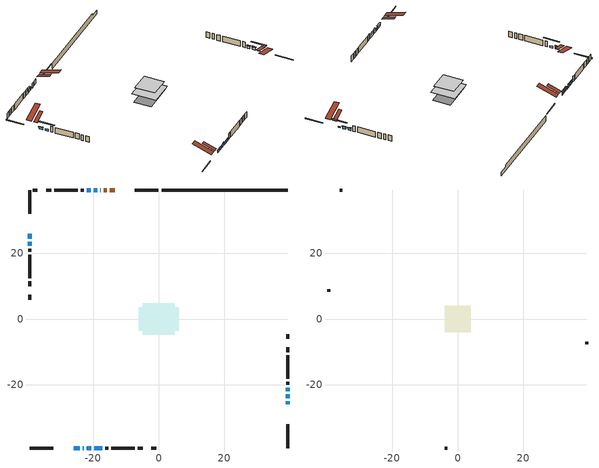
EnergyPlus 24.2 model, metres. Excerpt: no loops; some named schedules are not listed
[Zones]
conditioned space
 floor outside (Floor1 construction): -0.5,-0.5 -0.5,0.5 0.5,0.5 0.5,-0.5 z0.85
 floor outside (Floor2 construction): -0.7,-0.7 -0.7,0.7 0.7,0.7 0.7,-0.7 z0.85
 floor adiabatic (AdiabaticFloorConstruction): -4.83,-4.83 -4.83,4.83 4.83,4.83 4.83,-4.83 z0.85
 floor foundation (Slab1 construction): -6.1,-3.5 -6.1,3.5 6.1,3.5 6.1,-3.5 z-1.59
 wall outside (RimJoist1 construction): -0.08,39.25 -7.28,39.25 / -39.25,-39.25 -32.05,-39.25 / -39.25,39.25 -39.25,32.05 / 39.25,-39.25 39.25,-32.05 z0.85:1.15
 wall outside (AdiabaticWallConstruction 1): -13.45,39.25 -14.92,39.25 / -15.85,39.25 -16.74,39.25 z0.85:2.88
 wall outside (AdiabaticWallConstruction): -17.67,39.25 -17.76,39.25 / -23.18,-39.25 -22.76,-39.25 / -21.83,-39.25 -20.61,-39.25 z0.85:2.07; -39.25,25.88 -39.25,24.46 / 39.25,-24.14 39.25,-22.92 / 39.25,-21.99 39.25,-20.98 / -19.68,-39.25 -17.24,-39.25 z0.85:1.87; 39.25,-25.89 39.25,-25.07 z0.85:1.36; -25.88,-39.25 -24.1,-39.25 z0.85:1.66; -39.25,23.53 -39.25,22.31 z0.85:1.67; -18.69,39.25 -19.71,39.25 / -20.64,39.25 -21.91,39.25 z0.85:2.37
 wall outside (Wall1 construction): -22.84,39.25 -23.74,39.25 / -16.31,-39.25 -15.41,-39.25 / -39.25,21.38 -39.25,20.48 / 39.25,-20.05 39.25,-19.14 z0.85:3.29
 wall outside (Wall2 construction): -24.67,39.25 -31.8,39.25 / -14.48,-39.25 -7.35,-39.25 / -39.25,19.55 -39.25,12.42 / 39.25,-18.21 39.25,-11.08 z0.85:3.29
 wall outside (Wall3 construction): -32.73,39.25 -34.23,39.25 / -6.42,-39.25 -4.93,-39.25 / -39.25,11.49 -39.25,9.99 / 39.25,-10.15 39.25,-8.66 z0.85:3.29
 wall outside (Wall5 construction): -36.9,39.25 -38.32,39.25 / -2.25,-39.25 -0.83,-39.25 / -39.25,7.32 -39.25,5.9 / 39.25,-5.98 39.25,-4.57 z0.85:3.29
 wall foundation (FoundationWall1 construction): 0.84,39.25,-1.59 0.84,39.25,0.85 35.41,39.25,0.85 35.41,39.25,0.11 39.25,39.25,0.11 39.25,39.25,-1.59
 window (WindowConstruction 7): -17.67,39.25 -17.76,39.25 z0.85:2.07
 window (WindowConstruction 6): -39.25,25.88 -39.25,24.46 z0.85:1.86
 window (WindowConstruction 9): 39.25,-25.88 39.25,-25.07 z0.85:1.36
 window (WindowConstruction 10): -25.88,-39.25 -24.11,-39.25 z0.85:1.66
 window (WindowConstruction 11): -39.25,23.53 -39.25,22.31 z0.85:1.66
 window (WindowConstruction 8): -23.18,-39.25 -22.76,-39.25 z0.85:2.07
 window (WindowConstruction): 39.25,-24.14 39.25,-22.92 z0.85:1.86
 window (WindowConstruction 1): 39.25,-21.99 39.25,-20.98 z0.85:1.86
 window (WindowConstruction 2): -18.69,39.25 -19.71,39.25 z0.85:2.37
 window (WindowConstruction 3): -20.64,39.25 -21.91,39.25 z0.85:2.37
 window (WindowConstruction 4): -21.83,-39.25 -20.61,-39.25 z0.85:2.07
 window (WindowConstruction 5): -19.68,-39.25 -17.24,-39.25 z0.85:1.86
 door (Door): -13.45,39.25 -14.92,39.25 z0.85:2.88
 door (Door 1): -15.85,39.25 -16.74,39.25 z0.85:2.88
 ceiling adiabatic (AdiabaticFloorConstruction): 4.83,-4.83 4.83,4.83 -4.83,4.83 -4.83,-4.83 z0.85
 roof outside (Roof2 construction): -12.52,39.25,3.29 -12.52,34.18,4.98 -11.18,34.18,4.98 -11.18,39.25,3.29; -26.81,-39.25,3.29 -26.81,-34.18,4.98 -28.15,-34.18,4.98 -28.15,-39.25,3.29; -39.25,26.81,3.29 -34.18,26.81,4.98 -34.18,28.15,4.98 -39.25,28.15,3.29; 39.25,-26.81,3.29 34.18,-26.81,4.98 34.18,-28.15,4.98 39.25,-28.15,3.29
attic - vented
 floor to conditioned space (Floor3 construction Reversed): -3.98,-3.98 -3.98,3.98 3.98,3.98 3.98,-3.98 z3.29
 wall outside (Wall4 construction): -35.15,39.25 -35.97,39.25 / -4,-39.25 -3.18,-39.25 / -39.25,9.07 -39.25,8.25 / 39.25,-7.73 39.25,-6.91 z0.85:3.29
 roof outside (Roof1 construction): -10.26,39.25,3.29 -10.26,31.5,5.87 -8.21,31.5,5.87 -8.21,39.25,3.29; -29.08,-39.25,3.29 -29.08,-31.5,5.87 -31.12,-31.5,5.87 -31.12,-39.25,3.29; -39.25,29.08,3.29 -31.5,29.08,5.87 -31.5,31.12,5.87 -39.25,31.12,3.29; 39.25,-29.08,3.29 31.5,-29.08,5.87 31.5,-31.12,5.87 39.25,-31.12,3.29
shading: -39.25,24.26 -39.25,26.08 -39.66,26.08 -39.66,24.26 z2.07; 39.25,-22.43 39.25,-28.52 39.66,-28.52 39.66,-22.43 z4; -23.81,-39.25 -26.18,-39.25 -26.18,-39.86 -23.81,-39.86 z1.96; -39.25,19.67 -39.25,26.17 -39.66,26.17 -39.66,19.67 z4.3; 39.25,-22.72 39.25,-24.34 39.66,-24.34 39.66,-22.72 z2.07; 39.25,-20.78 39.25,-22.19 39.66,-22.19 39.66,-20.78 z2.07; -19.91,39.25 -18.49,39.25 -18.49,39.66 -19.91,39.66 z2.58; -22.11,39.25 -20.44,39.25 -20.44,39.66 -22.11,39.66 z2.58; -20.41,-39.25 -22.03,-39.25 -22.03,-39.66 -20.41,-39.66 z2.27; -17.04,-39.25 -19.88,-39.25 -19.88,-39.66 -17.04,-39.66 z2.07
[Building]
Building 1: Terrain=Suburbs
[Site:Location]
Edmonton Intl AP_AB: Latitude {deg}=53.31; Longitude {deg}=-113.58; Time Zone {hr}=-7; Elevation {m}=723; Keep Site Location Information=Yes
[Site:GroundTemperature:Shallow]
-1.56185, -3.61833, -3.78302, -2.80711, 1.11059, 5.01004, 8.39065, 10.5322, 10.7141, 8.97234, 5.67794, 1.89811
[Site:WaterMainsTemperature]
Calculation Method=Schedule; Temperature Schedule=mains temperature schedule
[Material] Roughness=Rough; Thermal Absorptance=0.9
Name | Thickness {m} | Conductivity {W/m-K} | Density {kg/m3} | Specific Heat {J/kg-K} | Solar Absorptance | Visible Absorptance
asphalt or fiberglass shingles | 0.00635 | 0.162714 | 1121.4 | 1465.45 | 0.4 | 0.4
ceiling loosefill ins | 0.169333 | 0.0480833 | 16.02 | 1046.75 | 0.7 | 0.7
ceiling stud and cavity | 0.1397 | 0.138701 | 65.682 | 1177.47 | 0.7 | 0.7
concrete 4.0 in. | 0.1016 | 1.803125 | 2242.8 | 837.4 | 0.7 | 0.7
concrete 8.0 in. | 0.2032 | 1.803125 | 2242.8 | 837.4 | 0.7 | 0.7
door material | 0.04445 | 0.053851 | 512.64 | 1214.23 | 0.7 | 0.7
exterior vertical ins | 0.00752619 | 0.029427 | 32.04 | 1214.23 | 0.7 | 0.7
floor covering | 0.0127 | 0.0433444 | 54.468 | 1339.84 | 0.6 | 0.6
floor rigid ins; rim joist rigid ins | 0.051816 | 0.029427 | 32.04 | 1214.23 | 0.7 | 0.7
floor rigid ins 1; wall rigid ins | 0.512978 | 0.029427 | 32.04 | 1214.23 | 0.7 | 0.7
floor stud and cavity | 0.1397 | 0.0922318 | 92.3553 | 1139.71 | 0.7 | 0.7
floor stud and cavity 1 | 0.1397 | 0.0945398 | 92.3553 | 1139.71 | 0.7 | 0.7
floor stud and cavity 2 | 0.1397 | 1.75129 | 37.0049 | 1207.88 | 0.7 | 0.7
furniture material conditioned space 1 | 0.1524 | 0.115458 | 640.8 | 1214.23 | 0.6 | 0.6
gypsum board | 0.0127 | 0.160291 | 801 | 837.4 | 0.6 | 0.6
gypsum board 1 | 0.0127 | 0.160291 | 801 | 837.4 | 0.7 | 0.7
osb sheathing 0.5 in. | 0.0127 | 0.115458 | 512.64 | 1214.23 | 0.7 | 0.7
osb sheathing 0.75 in. | 0.01905 | 0.115458 | 512.64 | 1214.23 | 0.7 | 0.7
osb sheathing 2.0 in. | 0.0508 | 0.115458 | 512.64 | 1214.23 | 0.7 | 0.7
rim joist stud and cavity | 0.0508 | 0.0413573 | 125.044 | 1163.47 | 0.6 | 0.6
roof rigid ins | 0.103632 | 0.029427 | 32.04 | 1214.23 | 0.7 | 0.7
roof stud and cavity | 0.2032 | 0.483283 | 78.34581 | 1123.46 | 0.7 | 0.7
wall stud and cavity | 0.1397 | 0.100302 | 139.0536 | 1170.24 | 0.7 | 0.7
wall stud and cavity 1 | 0.1397 | 0.0940029 | 139.0536 | 1170.24 | 0.7 | 0.7
wall stud and cavity 2 | 0.1397 | 0.112537 | 139.0536 | 1170.24 | 0.7 | 0.7
wall stud and cavity 3 | 0.0889 | 6.1454 | 50.32683 | 1063.81 | 0.6 | 0.6
wall stud and cavity 4 | 0.1397 | 0.130803 | 139.0536 | 1170.24 | 0.7 | 0.7
wall stud and cavity 5 | 0.0889 | 0.380278 | 52.3479 | 1209.89 | 0.7 | 0.7
wall stud and cavity 6 | 0.0889 | 0.391764 | 83.0341 | 1211.67 | 0.7 | 0.7
wood siding | 0.0254 | 0.102417 | 544.68 | 1172.36 | 0.4 | 0.4
wood siding 1 | 0.00254 | 0.102417 | 544.68 | 1172.36 | 0.4 | 0.4
wood siding 2; wood siding 3; wood siding 4 | 0.0254 | 0.102417 | 544.68 | 1172.36 | 0.7 | 0.7
[WindowMaterial:SimpleGlazingSystem]
Name | U-Factor {W/m2-K} | Solar Heat Gain Coefficient
WindowMaterial | 2.992306 | 0.55
WindowMaterial 1 | 3.01104 | 0.53
WindowMaterial 10 | 3.00196 | 0.53
WindowMaterial 2 | 2.98152 | 0.61
WindowMaterial 3 | 2.90827 | 0.68
WindowMaterial 4 | 2.98606 | 0.56
WindowMaterial 5 | 2.97868 | 0.57
WindowMaterial 6 | 3.276206 | 0.41
WindowMaterial 7 | 3.30687 | 0.6
WindowMaterial 8 | 3.25406 | 0.42
WindowMaterial 9 | 2.93155 | 0.66
[Construction]
AdiabaticFloorConstruction: floor stud and cavity 2, floor rigid ins 1, osb sheathing 0.75 in., floor covering
AdiabaticWallConstruction: wood siding 3, wall rigid ins, wall stud and cavity 5, gypsum board
AdiabaticWallConstruction 1: wood siding 4, wall rigid ins, wall stud and cavity 5, gypsum board
Door; Door 1: door material
Floor1 construction: floor stud and cavity, floor rigid ins, osb sheathing 0.75 in., floor covering
Floor2 construction: floor stud and cavity 1, floor rigid ins, osb sheathing 0.75 in., floor covering
Floor3 construction Reversed: gypsum board, ceiling stud and cavity, ceiling loosefill ins
FoundationWall1 construction: concrete 8.0 in., gypsum board 1
furniture construction conditioned space 1: furniture material conditioned space 1
PartitionWallConstruction: gypsum board, wall stud and cavity 6, gypsum board
RimJoist1 construction: wood siding 2, rim joist rigid ins, osb sheathing 2.0 in., rim joist stud and cavity
Roof1 construction: asphalt or fiberglass shingles
Roof2 construction: asphalt or fiberglass shingles, roof rigid ins, osb sheathing 0.75 in., roof stud and cavity, gypsum board
Slab1 construction: concrete 4.0 in.
Wall1 construction: wood siding, osb sheathing 0.5 in., wall stud and cavity, gypsum board
Wall2 construction: wood siding, osb sheathing 0.5 in., wall stud and cavity 1, gypsum board
Wall3 construction: wood siding, osb sheathing 0.5 in., wall stud and cavity 2, gypsum board
Wall4 construction: wood siding 1, wall stud and cavity 3
Wall5 construction: wood siding, osb sheathing 0.5 in., wall stud and cavity 4, gypsum board
WindowConstruction; WindowConstruction 5: WindowMaterial
WindowConstruction 1: WindowMaterial 1
WindowConstruction 10: WindowMaterial 9
WindowConstruction 11: WindowMaterial 10
WindowConstruction 2: WindowMaterial 2
WindowConstruction 3: WindowMaterial 3
WindowConstruction 4: WindowMaterial 4
WindowConstruction 6: WindowMaterial 5
WindowConstruction 7: WindowMaterial 6
WindowConstruction 8: WindowMaterial 7
WindowConstruction 9: WindowMaterial 8
[Zone] Multiplier=1; Part of Total Floor Area=Yes
Name | Volume {m3}
attic - vented | 26.537
conditioned space | 464.7
[Space]
Name | Zone | Volume {m3}
attic - vented 1 | attic - vented | 26.537
conditioned space 1 | conditioned space | 464.7
[ZoneInfiltration:EffectiveLeakageArea]
infil attic - vented 1: Zone or Space=attic - vented 1; Schedule=Always On Discrete; Effective Air Leakage Area {cm2}=2201.39; Stack Coefficient=0.000349172; Wind Coefficient=1.26252e-05
[ZoneMixing]
whole house fan mix: Zone or Space=attic - vented; Schedule=Always On Continuous; Design Flow Rate Calculation Method=Flow/Zone; Design Flow Rate {m3/s}=0; Source Zone or Space=conditioned space
[SurfaceProperty:ExposedFoundationPerimeter]
Slab1: Exposed Perimeter Calculation Method=TotalExposedPerimeter; Total Exposed Perimeter {m}=38.404
[InternalMass] Zone or ZoneList=conditioned space; Space or SpaceList=conditioned space 1
Name | Construction | Surface Area {m2}
furniture mass conditioned space 1 | furniture construction conditioned space 1 | 72.7321
partition wall mass | PartitionWallConstruction | 181.83
[Lights]
interior lighting: Zone or ZoneList or Space or SpaceList=conditioned space 1; Schedule=interior lighting schedule; Design Level Calculation Method=LightingLevel; Lighting Level {W}=343.2; Return Air Fraction=0; Fraction Radiant=0.6; Fraction Visible=0.2; Fraction Replaceable=1
[People]
occupants: Zone or ZoneList or Space or SpaceList=conditioned space 1; Number of People Schedule=occupants schedule; Number of People Calculation Method=People; Number of People=3; Fraction Radiant=0.314171; Sensible Heat Fraction=0.56303; Activity Level Schedule=occupants activity schedule; Carbon Dioxide Generation Rate {m3/s-W}=0; Enable ASHRAE 55 Comfort Warnings=No; Mean Radiant Temperature Calculation Type=EnclosureAveraged
[ElectricEquipment] Zone or ZoneList or Space or SpaceList=conditioned space 1; Design Level Calculation Method=EquipmentLevel
Name | Schedule | Design Level {W} | Fraction Latent | Fraction Radiant | Fraction Lost
clothes dryer | clothes dryer schedule | 140.772 | 0.015 | 0.081 | 0.85
clothes washer | clothes washer schedule | 32.1985 | 0.03 | 0.162 | 0.7
cooking range | cooking range schedule | 215.147 | 0.08 | 0.432 | 0.2
dishwasher | dishwasher schedule | 66.8632 | 0.3 | 0.18 | 0.4
fridge | fridge schedule | 72.9452 | 0 | 0.6 | 0
mech vent bath fan 0 | mech vent bath fan 0 schedule | 50.2 | 0 | 0 | 1
mech vent bath fan 1 | mech vent bath fan 1 schedule | 50.2 | 0 | 0 | 1
mech vent house fan | mech vent house fan schedule | 0 | 0 | 0 | 1
mech vent house fan cfis | mech vent house fan cfis schedule | 0 | 0 | 0 | 0
mech vent range fan 0 | mech vent range fan 0 schedule | 57 | 0 | 0 | 1
misc plug loads | misc plug loads schedule | 494.7 | 0.045 | 0.513 | 0.1
whole house fan | Always On Discrete | 0 | 0 | 0 | 1
[OtherEquipment] Zone or ZoneList or Space or SpaceList=conditioned space 1; Design Level Calculation Method=EquipmentLevel
Name | Fuel Type | Schedule | Design Level {W} | Fraction Latent | Fraction Radiant | Fraction Lost
clothes dryer 1 | Electricity | clothes dryer schedule | 0 | 0.015 | 0.081 | 0.85
cooking range 1 | Electricity | cooking range schedule | 0 | 0.08 | 0.432 | 0.2
general water use latent | None | general water use schedule | 62.594 | 1 | 0 | 0
general water use sensible | None | general water use schedule | -61.6891 | 0 | 0.6 | 0
mech vent house fan latent load | None | Always On Discrete | 0 | 1 | 0 | 0
mech vent house fan sensible load | None | Always On Discrete | 0 | 0 | 0 | 0
water heater energy adjustment1 | NaturalGas | Always On Discrete | 0.01 | 0 | 0 | 1
[ZoneInfiltration:DesignFlowRate] Zone or ZoneList or Space or SpaceList=conditioned space 1; Schedule=Always On Discrete; Design Flow Rate Calculation Method=Flow/Zone; Design Flow Rate {m3/s}=0
infil flow; natural vent flow; whole house fan flow
[Foundation:Kiva]
Foundation Kiva 1: Initial Indoor Air Temperature {C}=18; Wall Height Above Grade {m}=0.849996; Wall Depth Below Slab {m}=0.2032; Custom Block Material Name 1=exterior vertical ins; Custom Block Depth 1 {m}=2.43998; Custom Block X Position 1 {m}=0.2159; Custom Block Z Position 1 {m}=0
[Foundation:Kiva:Settings]
Soil Conductivity {W/m-K}=0.849921; Soil Density {kg/m3}=1842.3; Soil Specific Heat {J/kg-K}=418.7; Ground Solar Absorptivity=0.9; Ground Thermal Absorptivity=0.9; Ground Surface Roughness {m}=0.03; Far-Field Width {m}=40; Deep-Ground Boundary Condition=ZeroFlux; Deep-Ground Depth {m}=40; Minimum Cell Dimension {m}=0.2; Maximum Cell Growth Coefficient=3; Simulation Timestep=Timestep
[Exterior:Lights]
exterior lighting: Schedule=exterior lighting schedule; Design Level {W}=75.6
[Schedule:Constant]
Name | Hourly Value
Always On Continuous; mech vent house fan schedule; mech vent house fan cfis schedule; Always On Discrete | 1
occupants activity schedule | 117.228
fridge schedule | 0
[Schedule:Week:Daily]
interior lighting schedule Week Rule - Jan1-Jan27: interior lighting schedule day, interior lighting schedule day, interior lighting schedule day, interior lighting schedule day, interior lighting schedule day, interior lighting schedule day, interior lighting schedule day, interior lighting schedule default day, interior lighting schedule default day, interior lighting schedule default day, interior lighting schedule default day, interior lighting schedule default day
interior lighting schedule Week Rule - Jan28-Feb3: interior lighting schedule day, interior lighting schedule day, interior lighting schedule day, interior lighting schedule day, interior lighting schedule day 1, interior lighting schedule day 1, interior lighting schedule day 1, interior lighting schedule default day, interior lighting schedule default day, interior lighting schedule default day, interior lighting schedule default day, interior lighting schedule default day
interior lighting schedule Week Rule - Feb4-Feb24: interior lighting schedule day 1, interior lighting schedule day 1, interior lighting schedule day 1, interior lighting schedule day 1, interior lighting schedule day 1, interior lighting schedule day 1, interior lighting schedule day 1, interior lighting schedule default day, interior lighting schedule default day, interior lighting schedule default day, interior lighting schedule default day, interior lighting schedule default day
interior lighting schedule Week Rule - Feb25-Mar3: interior lighting schedule day 1, interior lighting schedule day 1, interior lighting schedule day 1, interior lighting schedule day 1, interior lighting schedule day 2, interior lighting schedule day 2, interior lighting schedule day 2, interior lighting schedule default day, interior lighting schedule default day, interior lighting schedule default day, interior lighting schedule default day, interior lighting schedule default day
interior lighting schedule Week Rule - Mar4-Mar31: interior lighting schedule day 2, interior lighting schedule day 2, interior lighting schedule day 2, interior lighting schedule day 2, interior lighting schedule day 2, interior lighting schedule day 2, interior lighting schedule day 2, interior lighting schedule default day, interior lighting schedule default day, interior lighting schedule default day, interior lighting schedule default day, interior lighting schedule default day
interior lighting schedule Week Rule - Apr1-Apr28: interior lighting schedule day 3, interior lighting schedule day 3, interior lighting schedule day 3, interior lighting schedule day 3, interior lighting schedule day 3, interior lighting schedule day 3, interior lighting schedule day 3, interior lighting schedule default day, interior lighting schedule default day, interior lighting schedule default day, interior lighting schedule default day, interior lighting schedule default day
interior lighting schedule Week Rule - Apr29-May5: interior lighting schedule day 3, interior lighting schedule day 3, interior lighting schedule day 4, interior lighting schedule day 4, interior lighting schedule day 4, interior lighting schedule day 4, interior lighting schedule day 4, interior lighting schedule default day, interior lighting schedule default day, interior lighting schedule default day, interior lighting schedule default day, interior lighting schedule default day
interior lighting schedule Week Rule - May6-May26: interior lighting schedule day 4, interior lighting schedule day 4, interior lighting schedule day 4, interior lighting schedule day 4, interior lighting schedule day 4, interior lighting schedule day 4, interior lighting schedule day 4, interior lighting schedule default day, interior lighting schedule default day, interior lighting schedule default day, interior lighting schedule default day, interior lighting schedule default day
interior lighting schedule Week Rule - May27-Jun2: interior lighting schedule day 4, interior lighting schedule day 4, interior lighting schedule day 4, interior lighting schedule day 4, interior lighting schedule day 4, interior lighting schedule day 5, interior lighting schedule day 5, interior lighting schedule default day, interior lighting schedule default day, interior lighting schedule default day, interior lighting schedule default day, interior lighting schedule default day
interior lighting schedule Week Rule - Jun3-Jun30: interior lighting schedule day 5, interior lighting schedule day 5, interior lighting schedule day 5, interior lighting schedule day 5, interior lighting schedule day 5, interior lighting schedule day 5, interior lighting schedule day 5, interior lighting schedule default day, interior lighting schedule default day, interior lighting schedule default day, interior lighting schedule default day, interior lighting schedule default day
interior lighting schedule Week Rule - Jul1-Jul28: interior lighting schedule day 6, interior lighting schedule day 6, interior lighting schedule day 6, interior lighting schedule day 6, interior lighting schedule day 6, interior lighting schedule day 6, interior lighting schedule day 6, interior lighting schedule default day, interior lighting schedule default day, interior lighting schedule default day, interior lighting schedule default day, interior lighting schedule default day
interior lighting schedule Week Rule - Jul29-Aug4: interior lighting schedule day 6, interior lighting schedule day 6, interior lighting schedule day 6, interior lighting schedule day 7, interior lighting schedule day 7, interior lighting schedule day 7, interior lighting schedule day 7, interior lighting schedule default day, interior lighting schedule default day, interior lighting schedule default day, interior lighting schedule default day, interior lighting schedule default day
interior lighting schedule Week Rule - Aug5-Aug25: interior lighting schedule day 7, interior lighting schedule day 7, interior lighting schedule day 7, interior lighting schedule day 7, interior lighting schedule day 7, interior lighting schedule day 7, interior lighting schedule day 7, interior lighting schedule default day, interior lighting schedule default day, interior lighting schedule default day, interior lighting schedule default day, interior lighting schedule default day
interior lighting schedule Week Rule - Aug26-Sep1: interior lighting schedule day 7, interior lighting schedule day 7, interior lighting schedule day 7, interior lighting schedule day 7, interior lighting schedule day 7, interior lighting schedule day 7, interior lighting schedule day 8, interior lighting schedule default day, interior lighting schedule default day, interior lighting schedule default day, interior lighting schedule default day, interior lighting schedule default day
interior lighting schedule Week Rule - Sep2-Sep29: interior lighting schedule day 8, interior lighting schedule day 8, interior lighting schedule day 8, interior lighting schedule day 8, interior lighting schedule day 8, interior lighting schedule day 8, interior lighting schedule day 8, interior lighting schedule default day, interior lighting schedule default day, interior lighting schedule default day, interior lighting schedule default day, interior lighting schedule default day
interior lighting schedule Week Rule - Sep30-Oct6: interior lighting schedule day 8, interior lighting schedule day 9, interior lighting schedule day 9, interior lighting schedule day 9, interior lighting schedule day 9, interior lighting schedule day 9, interior lighting schedule day 9, interior lighting schedule default day, interior lighting schedule default day, interior lighting schedule default day, interior lighting schedule default day, interior lighting schedule default day
interior lighting schedule Week Rule - Oct7-Oct27: interior lighting schedule day 9, interior lighting schedule day 9, interior lighting schedule day 9, interior lighting schedule day 9, interior lighting schedule day 9, interior lighting schedule day 9, interior lighting schedule day 9, interior lighting schedule default day, interior lighting schedule default day, interior lighting schedule default day, interior lighting schedule default day, interior lighting schedule default day
interior lighting schedule Week Rule - Oct28-Nov3: interior lighting schedule day 9, interior lighting schedule day 9, interior lighting schedule day 9, interior lighting schedule day 9, interior lighting schedule day 10, interior lighting schedule day 10, interior lighting schedule day 10, interior lighting schedule default day, interior lighting schedule default day, interior lighting schedule default day, interior lighting schedule default day, interior lighting schedule default day
interior lighting schedule Week Rule - Nov4-Nov24: interior lighting schedule day 10, interior lighting schedule day 10, interior lighting schedule day 10, interior lighting schedule day 10, interior lighting schedule day 10, interior lighting schedule day 10, interior lighting schedule day 10, interior lighting schedule default day, interior lighting schedule default day, interior lighting schedule default day, interior lighting schedule default day, interior lighting schedule default day
interior lighting schedule Week Rule - Nov25-Dec1: interior lighting schedule day 10, interior lighting schedule day 10, interior lighting schedule day 10, interior lighting schedule day 10, interior lighting schedule day 10, interior lighting schedule day 10, interior lighting schedule day 11, interior lighting schedule default day, interior lighting schedule default day, interior lighting schedule default day, interior lighting schedule default day, interior lighting schedule default day
interior lighting schedule Week Rule - Dec2-Dec31: interior lighting schedule day 11, interior lighting schedule day 11, interior lighting schedule day 11, interior lighting schedule day 11, interior lighting schedule day 11, interior lighting schedule day 11, interior lighting schedule day 11, interior lighting schedule default day, interior lighting schedule default day, interior lighting schedule default day, interior lighting schedule default day, interior lighting schedule default day
occupants schedule Week Rule - Jan1-Dec31: occupants schedule day, occupants schedule day, occupants schedule day, occupants schedule day, occupants schedule day, occupants schedule day, occupants schedule day, occupants schedule default day, occupants schedule default day, occupants schedule default day, occupants schedule default day, occupants schedule default day
clothes dryer schedule Week Rule - Jan1-Dec31: clothes dryer schedule day, clothes dryer schedule day, clothes dryer schedule day, clothes dryer schedule day, clothes dryer schedule day, clothes dryer schedule day, clothes dryer schedule day, clothes dryer schedule default day, clothes dryer schedule default day, clothes dryer schedule default day, clothes dryer schedule default day, clothes dryer schedule default day
clothes washer schedule Week Rule - Jan1-Dec31: clothes washer schedule day, clothes washer schedule day, clothes washer schedule day, clothes washer schedule day, clothes washer schedule day, clothes washer schedule day, clothes washer schedule day, clothes washer schedule default day, clothes washer schedule default day, clothes washer schedule default day, clothes washer schedule default day, clothes washer schedule default day
cooking range schedule Week Rule - Jan1-Dec31: cooking range schedule day, cooking range schedule day, cooking range schedule day, cooking range schedule day, cooking range schedule day, cooking range schedule day, cooking range schedule day, cooking range schedule default day, cooking range schedule default day, cooking range schedule default day, cooking range schedule default day, cooking range schedule default day
dishwasher schedule Week Rule - Jan1-Dec31: dishwasher schedule day, dishwasher schedule day, dishwasher schedule day, dishwasher schedule day, dishwasher schedule day, dishwasher schedule day, dishwasher schedule day, dishwasher schedule default day, dishwasher schedule default day, dishwasher schedule default day, dishwasher schedule default day, dishwasher schedule default day
mech vent bath fan 0 schedule Week Rule - Jan1-Dec31: mech vent bath fan 0 schedule day, mech vent bath fan 0 schedule day, mech vent bath fan 0 schedule day, mech vent bath fan 0 schedule day, mech vent bath fan 0 schedule day, mech vent bath fan 0 schedule day, mech vent bath fan 0 schedule day, mech vent bath fan 0 schedule default day, mech vent bath fan 0 schedule default day, mech vent bath fan 0 schedule default day, mech vent bath fan 0 schedule default day, mech vent bath fan 0 schedule default day
mech vent bath fan 1 schedule Week Rule - Jan1-Dec31: mech vent bath fan 1 schedule day, mech vent bath fan 1 schedule day, mech vent bath fan 1 schedule day, mech vent bath fan 1 schedule day, mech vent bath fan 1 schedule day, mech vent bath fan 1 schedule day, mech vent bath fan 1 schedule day, mech vent bath fan 1 schedule default day, mech vent bath fan 1 schedule default day, mech vent bath fan 1 schedule default day, mech vent bath fan 1 schedule default day, mech vent bath fan 1 schedule default day
mech vent range fan 0 schedule Week Rule - Jan1-Dec31: mech vent range fan 0 schedule day, mech vent range fan 0 schedule day, mech vent range fan 0 schedule day, mech vent range fan 0 schedule day, mech vent range fan 0 schedule day, mech vent range fan 0 schedule day, mech vent range fan 0 schedule day, mech vent range fan 0 schedule default day, mech vent range fan 0 schedule default day, mech vent range fan 0 schedule default day, mech vent range fan 0 schedule default day, mech vent range fan 0 schedule default day
misc plug loads schedule Week Rule - Jan1-Dec31: misc plug loads schedule day, misc plug loads schedule day, misc plug loads schedule day, misc plug loads schedule day, misc plug loads schedule day, misc plug loads schedule day, misc plug loads schedule day, misc plug loads schedule default day, misc plug loads schedule default day, misc plug loads schedule default day, misc plug loads schedule default day, misc plug loads schedule default day
general water use schedule Week Rule - Jan1-Dec31: general water use schedule day, general water use schedule day, general water use schedule day, general water use schedule day, general water use schedule day, general water use schedule day, general water use schedule day, general water use schedule default day, general water use schedule default day, general water use schedule default day, general water use schedule default day, general water use schedule default day
exterior lighting schedule Week Rule - Jan1-Jan27: exterior lighting schedule day, exterior lighting schedule day, exterior lighting schedule day, exterior lighting schedule day, exterior lighting schedule day, exterior lighting schedule day, exterior lighting schedule day, exterior lighting schedule default day, exterior lighting schedule default day, exterior lighting schedule default day, exterior lighting schedule default day, exterior lighting schedule default day
exterior lighting schedule Week Rule - Jan28-Feb3: exterior lighting schedule day, exterior lighting schedule day, exterior lighting schedule day, exterior lighting schedule day, exterior lighting schedule day 1, exterior lighting schedule day 1, exterior lighting schedule day 1, exterior lighting schedule default day, exterior lighting schedule default day, exterior lighting schedule default day, exterior lighting schedule default day, exterior lighting schedule default day
exterior lighting schedule Week Rule - Feb4-Feb24: exterior lighting schedule day 1, exterior lighting schedule day 1, exterior lighting schedule day 1, exterior lighting schedule day 1, exterior lighting schedule day 1, exterior lighting schedule day 1, exterior lighting schedule day 1, exterior lighting schedule default day, exterior lighting schedule default day, exterior lighting schedule default day, exterior lighting schedule default day, exterior lighting schedule default day
exterior lighting schedule Week Rule - Feb25-Mar3: exterior lighting schedule day 1, exterior lighting schedule day 1, exterior lighting schedule day 1, exterior lighting schedule day 1, exterior lighting schedule day 2, exterior lighting schedule day 2, exterior lighting schedule day 2, exterior lighting schedule default day, exterior lighting schedule default day, exterior lighting schedule default day, exterior lighting schedule default day, exterior lighting schedule default day
exterior lighting schedule Week Rule - Mar4-Mar31: exterior lighting schedule day 2, exterior lighting schedule day 2, exterior lighting schedule day 2, exterior lighting schedule day 2, exterior lighting schedule day 2, exterior lighting schedule day 2, exterior lighting schedule day 2, exterior lighting schedule default day, exterior lighting schedule default day, exterior lighting schedule default day, exterior lighting schedule default day, exterior lighting schedule default day
exterior lighting schedule Week Rule - Apr1-Apr28: exterior lighting schedule day 3, exterior lighting schedule day 3, exterior lighting schedule day 3, exterior lighting schedule day 3, exterior lighting schedule day 3, exterior lighting schedule day 3, exterior lighting schedule day 3, exterior lighting schedule default day, exterior lighting schedule default day, exterior lighting schedule default day, exterior lighting schedule default day, exterior lighting schedule default day
exterior lighting schedule Week Rule - Apr29-May5: exterior lighting schedule day 3, exterior lighting schedule day 3, exterior lighting schedule day 4, exterior lighting schedule day 4, exterior lighting schedule day 4, exterior lighting schedule day 4, exterior lighting schedule day 4, exterior lighting schedule default day, exterior lighting schedule default day, exterior lighting schedule default day, exterior lighting schedule default day, exterior lighting schedule default day
exterior lighting schedule Week Rule - May6-May26: exterior lighting schedule day 4, exterior lighting schedule day 4, exterior lighting schedule day 4, exterior lighting schedule day 4, exterior lighting schedule day 4, exterior lighting schedule day 4, exterior lighting schedule day 4, exterior lighting schedule default day, exterior lighting schedule default day, exterior lighting schedule default day, exterior lighting schedule default day, exterior lighting schedule default day
exterior lighting schedule Week Rule - May27-Jun2: exterior lighting schedule day 4, exterior lighting schedule day 4, exterior lighting schedule day 4, exterior lighting schedule day 4, exterior lighting schedule day 4, exterior lighting schedule day 5, exterior lighting schedule day 5, exterior lighting schedule default day, exterior lighting schedule default day, exterior lighting schedule default day, exterior lighting schedule default day, exterior lighting schedule default day
exterior lighting schedule Week Rule - Jun3-Jun30: exterior lighting schedule day 5, exterior lighting schedule day 5, exterior lighting schedule day 5, exterior lighting schedule day 5, exterior lighting schedule day 5, exterior lighting schedule day 5, exterior lighting schedule day 5, exterior lighting schedule default day, exterior lighting schedule default day, exterior lighting schedule default day, exterior lighting schedule default day, exterior lighting schedule default day
exterior lighting schedule Week Rule - Jul1-Jul28: exterior lighting schedule day 6, exterior lighting schedule day 6, exterior lighting schedule day 6, exterior lighting schedule day 6, exterior lighting schedule day 6, exterior lighting schedule day 6, exterior lighting schedule day 6, exterior lighting schedule default day, exterior lighting schedule default day, exterior lighting schedule default day, exterior lighting schedule default day, exterior lighting schedule default day
[Schedule:Year]
interior lighting schedule: interior lighting schedule Week Rule - Jan1-Jan27, 1, 1, 1, 27, interior lighting schedule Week Rule - Jan28-Feb3, 1, 28, 2, 3, interior lighting schedule Week Rule - Feb4-Feb24, 2, 4, 2, 24, interior lighting schedule Week Rule - Feb25-Mar3, 2, 25, 3, 3, interior lighting schedule Week Rule - Mar4-Mar31, 3, 4, 3, 31, interior lighting schedule Week Rule - Apr1-Apr28, 4, 1, 4, 28, interior lighting schedule Week Rule - Apr29-May5, 4, 29, 5, 5, interior lighting schedule Week Rule - May6-May26, 5, 6, 5, 26, interior lighting schedule Week Rule - May27-Jun2, 5, 27, 6, 2, interior lighting schedule Week Rule - Jun3-Jun30, 6, 3, 6, 30, interior lighting schedule Week Rule - Jul1-Jul28, 7, 1, 7, 28, interior lighting schedule Week Rule - Jul29-Aug4, 7, 29, 8, 4, interior lighting schedule Week Rule - Aug5-Aug25, 8, 5, 8, 25, interior lighting schedule Week Rule - Aug26-Sep1, 8, 26, 9, 1, interior lighting schedule Week Rule - Sep2-Sep29, 9, 2, 9, 29, interior lighting schedule Week Rule - Sep30-Oct6, 9, 30, 10, 6, interior lighting schedule Week Rule - Oct7-Oct27, 10, 7, 10, 27, interior lighting schedule Week Rule - Oct28-Nov3, 10, 28, 11, 3, interior lighting schedule Week Rule - Nov4-Nov24, 11, 4, 11, 24, interior lighting schedule Week Rule - Nov25-Dec1, 11, 25, 12, 1, interior lighting schedule Week Rule - Dec2-Dec31, 12, 2, 12, 31
occupants schedule: occupants schedule Week Rule - Jan1-Dec31, 1, 1, 12, 31
clothes dryer schedule: clothes dryer schedule Week Rule - Jan1-Dec31, 1, 1, 12, 31
clothes washer schedule: clothes washer schedule Week Rule - Jan1-Dec31, 1, 1, 12, 31
cooking range schedule: cooking range schedule Week Rule - Jan1-Dec31, 1, 1, 12, 31
dishwasher schedule: dishwasher schedule Week Rule - Jan1-Dec31, 1, 1, 12, 31
mech vent bath fan 0 schedule: mech vent bath fan 0 schedule Week Rule - Jan1-Dec31, 1, 1, 12, 31
mech vent bath fan 1 schedule: mech vent bath fan 1 schedule Week Rule - Jan1-Dec31, 1, 1, 12, 31
mech vent range fan 0 schedule: mech vent range fan 0 schedule Week Rule - Jan1-Dec31, 1, 1, 12, 31
misc plug loads schedule: misc plug loads schedule Week Rule - Jan1-Dec31, 1, 1, 12, 31
general water use schedule: general water use schedule Week Rule - Jan1-Dec31, 1, 1, 12, 31
exterior lighting schedule: exterior lighting schedule Week Rule - Jan1-Jan27, 1, 1, 1, 27, exterior lighting schedule Week Rule - Jan28-Feb3, 1, 28, 2, 3, exterior lighting schedule Week Rule - Feb4-Feb24, 2, 4, 2, 24, exterior lighting schedule Week Rule - Feb25-Mar3, 2, 25, 3, 3, exterior lighting schedule Week Rule - Mar4-Mar31, 3, 4, 3, 31, exterior lighting schedule Week Rule - Apr1-Apr28, 4, 1, 4, 28, exterior lighting schedule Week Rule - Apr29-May5, 4, 29, 5, 5, exterior lighting schedule Week Rule - May6-May26, 5, 6, 5, 26, exterior lighting schedule Week Rule - May27-Jun2, 5, 27, 6, 2, exterior lighting schedule Week Rule - Jun3-Jun30, 6, 3, 6, 30, exterior lighting schedule Week Rule - Jul1-Jul28, 7, 1, 7, 28, exterior lighting schedule Week Rule - Jul29-Aug4, 7, 29, 8, 4, exterior lighting schedule Week Rule - Aug5-Aug25, 8, 5, 8, 25, exterior lighting schedule Week Rule - Aug26-Sep1, 8, 26, 9, 1, exterior lighting schedule Week Rule - Sep2-Sep29, 9, 2, 9, 29, exterior lighting schedule Week Rule - Sep30-Oct6, 9, 30, 10, 6, exterior lighting schedule Week Rule - Oct7-Oct27, 10, 7, 10, 27, exterior lighting schedule Week Rule - Oct28-Nov3, 10, 28, 11, 3, exterior lighting schedule Week Rule - Nov4-Nov24, 11, 4, 11, 24, exterior lighting schedule Week Rule - Nov25-Dec1, 11, 25, 12, 1, exterior lighting schedule Week Rule - Dec2-Dec31, 12, 2, 12, 31
[Schedule:Compact]
mains temperature schedule: Through: 01/01, For: AllDays, Until: 24:00, 3.97167, Through: 01/02, For: AllDays, Until: 24:00, 3.90778, Through: 01/03, For: AllDays, Until: 24:00, 3.84556, Through: 01/04, For: AllDays, Until: 24:00, 3.78389, Through: 01/05, For: AllDays, Until: 24:00, 3.72278, Through: 01/06, For: AllDays, Until: 24:00, 3.66278, Through: 01/07, For: AllDays, Until: 24:00, 3.60389, Through: 01/08, For: AllDays, Until: 24:00, 3.54556, Through: 01/09, For: AllDays, Until: 24:00, 3.48833, Through: 01/10, For: AllDays, Until: 24:00, 3.43167, Through: 01/11, For: AllDays, Until: 24:00, 3.37611, Through: 01/12, For: AllDays, Until: 24:00, 3.32167, Through: 01/13, For: AllDays, Until: 24:00, 3.26833, Through: 01/14, For: AllDays, Until: 24:00, 3.21556, Through: 01/15, For: AllDays, Until: 24:00, 3.16444, Through: 01/16, For: AllDays, Until: 24:00, 3.11389, Through: 01/17, For: AllDays, Until: 24:00, 3.06444, Through: 01/18, For: AllDays, Until: 24:00, 3.01611, Through: 01/19, For: AllDays, Until: 24:00, 2.96889, Through: 01/20, For: AllDays, Until: 24:00, 2.92278, Through: 01/21, For: AllDays, Until: 24:00, 2.87722, Through: 01/22, For: AllDays, Until: 24:00, 2.83333, Through: 01/23, For: AllDays, Until: 24:00, 2.79056, Through: 01/24, For: AllDays, Until: 24:00, 2.74889, Through: 01/25, For: AllDays, Until: 24:00, 2.70833, Through: 01/26, For: AllDays, Until: 24:00, 2.66889, Through: 01/27, For: AllDays, Until: 24:00, 2.63056, Through: 01/28, For: AllDays, Until: 24:00, 2.59333, Through: 01/29, For: AllDays, Until: 24:00, 2.55778, Through: 01/30, For: AllDays, Until: 24:00, 2.52278, Through: 01/31, For: AllDays, Until: 24:00, 2.48944, Through: 02/01, For: AllDays, Until: 24:00, 2.45722, Through: 02/02, For: AllDays, Until: 24:00, 2.42611, Through: 02/03, For: AllDays, Until: 24:00, 2.39667, Through: 02/04, For: AllDays, Until: 24:00, 2.36833, Through: 02/05, For: AllDays, Until: 24:00, 2.34111, Through: 02/06, For: AllDays, Until: 24:00, 2.315, Through: 02/07, For: AllDays, Until: 24:00, 2.29056, Through: 02/08, For: AllDays, Until: 24:00, 2.26722, Through: 02/09, For: AllDays, Until: 24:00, 2.245, Through: 02/10, For: AllDays, Until: 24:00, 2.22444, Through: 02/11, For: AllDays, Until: 24:00, 2.20444, Through: 02/12, For: AllDays, Until: 24:00, 2.18667, Through: 02/13, For: AllDays, Until: 24:00, 2.17, Through: 02/14, For: AllDays, Until: 24:00, 2.15444, Through: 02/15, For: AllDays, Until: 24:00, 2.14, Through: 02/16, For: AllDays, Until: 24:00, 2.12722, Through: 02/17, For: AllDays, Until: 24:00, 2.11556, Through: 02/18, For: AllDays, Until: 24:00, 2.10556, Through: 02/19, For: AllDays, Until: 24:00, 2.09667, Through: 02/20, For: AllDays, Until: 24:00, 2.08889, Through: 02/21, For: AllDays, Until: 24:00, 2.08278, Through: 02/22, For: AllDays, Until: 24:00, 2.07833, Through: 02/23, For: AllDays, Until: 24:00, 2.07444, Through: 02/24, For: AllDays, Until: 24:00, 2.07278, Through: 02/25, For: AllDays, Until: 24:00, 2.07167, Through: 02/26, For: AllDays, Until: 24:00, 2.07222, Through: 02/27, For: AllDays, Until: 24:00, 2.07444, Through: 02/28, For: AllDays, Until: 24:00, 2.07778, Through: 03/01, For: AllDays, Until: 24:00, 2.08222, Through: 03/02, For: AllDays, Until: 24:00, 2.08833, Through: 03/03, For: AllDays, Until: 24:00, 2.09556, Through: 03/04, For: AllDays, Until: 24:00, 2.10444, Through: 03/05, For: AllDays, Until: 24:00, 2.11444, Through: 03/06, For: AllDays, Until: 24:00, 2.12556, Through: 03/07, For: AllDays, Until: 24:00, 2.13833, Through: 03/08, For: AllDays, Until: 24:00, 2.15278, Through: 03/09, For: AllDays, Until: 24:00, 2.16778, Through: 03/10, For: AllDays, Until: 24:00, 2.18444, Through: 03/11, For: AllDays, Until: 24:00, 2.20278, Through: 03/12, For: AllDays, Until: 24:00, 2.22167, Through: 03/13, For: AllDays, Until: 24:00, 2.24278, Through: 03/14, For: AllDays, Until: 24:00, 2.26444, Through: 03/15, For: AllDays, Until: 24:00, 2.28778, Through: 03/16, For: AllDays, Until: 24:00, 2.31222, Through: 03/17, For: AllDays, Until: 24:00, 2.33778, Through: 03/18, For: AllDays, Until: 24:00, 2.365, Through: 03/19, For: AllDays, Until: 24:00, 2.39333, Through: 03/20, For: AllDays, Until: 24:00, 2.42278, Through: 03/21, For: AllDays, Until: 24:00, 2.45389, Through: 03/22, For: AllDays, Until: 24:00, 2.48611, Through: 03/23, For: AllDays, Until: 24:00, 2.51889, Through: 03/24, For: AllDays, Until: 24:00, 2.55389, Through: 03/25, For: AllDays, Until: 24:00, 2.58944, Through: 03/26, For: AllDays, Until: 24:00, 2.62611, Through: 03/27, For: AllDays, Until: 24:00, 2.66444, Through: 03/28, For: AllDays, Until: 24:00, 2.70389, Through: 03/29, For: AllDays, Until: 24:00, 2.74389, Through: 03/30, For: AllDays, Until: 24:00, 2.78556, Through: 03/31, For: AllDays, Until: 24:00, 2.82833, Through: 04/01, For: AllDays, Until: 24:00, 2.87222, Through: 04/02, For: AllDays, Until: 24:00, 2.91722, Through: 04/03, For: AllDays, Until: 24:00, 2.96333, Through: 04/04, For: AllDays, Until: 24:00, 3.01056, Through: 04/05, For: AllDays, Until: 24:00, 3.05889, Through: 04/06, For: AllDays, Until: 24:00, 3.10833, Through: 04/07, For: AllDays, Until: 24:00, 3.15833, Through: 04/08, For: AllDays, Until: 24:00, 3.21, Through: 04/09, For: AllDays, Until: 24:00, 3.26222, Through: 04/10, For: AllDays, Until: 24:00, 3.31556, Through: 04/11, For: AllDays, Until: 24:00, 3.37, Through: 04/12, For: AllDays, Until: 24:00, 3.42556, Through: 04/13, For: AllDays, Until: 24:00, 3.48167, Through: 04/14, For: AllDays, Until: 24:00, 3.53889, Through: 04/15, For: AllDays, Until: 24:00, 3.59722, Through: 04/16, For: AllDays, Until: 24:00, 3.65611, Through: 04/17, For: AllDays, Until: 24:00, 3.71611, Through: 04/18, For: AllDays, Until: 24:00, 3.77667, Through: 04/19, For: AllDays, Until: 24:00, 3.83833, Through: 04/20, For: AllDays, Until: 24:00, 3.90111, Through: 04/21, For: AllDays, Until: 24:00, 3.96444, Through: 04/22, For: AllDays, Until: 24:00, 4.02833, Through: 04/23, For: AllDays, Until: 24:00, 4.09333, Through: 04/24, For: AllDays, Until: 24:00, 4.15889, Through: 04/25, For: AllDays, Until: 24:00, 4.225, Through: 04/26, For: AllDays, Until: 24:00, 4.29222, Through: 04/27, For: AllDays, Until: 24:00, 4.36, Through: 04/28, For: AllDays, Until: 24:00, 4.42833, Through: 04/29, For: AllDays, Until: 24:00, 4.49722, Through: 04/30, For: AllDays, Until: 24:00, 4.56667, Through: 05/01, For: AllDays, Until: 24:00, 4.63722, Through: 05/02, For: AllDays, Until: 24:00, 4.70833, Through: 05/03, For: AllDays, Until: 24:00, 4.77944, Through: 05/04, For: AllDays, Until: 24:00, 4.85167, Through: 05/05, For: AllDays, Until: 24:00, 4.92389, Through: 05/06, For: AllDays, Until: 24:00, 4.99722, Through: 05/07, For: AllDays, Until: 24:00, 5.07056, Through: 05/08, For: AllDays, Until: 24:00, 5.145, Through: 05/09, For: AllDays, Until: 24:00, 5.21944, Through: 05/10, For: AllDays, Until: 24:00, 5.29389, Through: 05/11, For: AllDays, Until: 24:00, 5.36944, Through: 05/12, For: AllDays, Until: 24:00, 5.445, Through: 05/13, For: AllDays, Until: 24:00, 5.52111, Through: 05/14, For: AllDays, Until: 24:00, 5.59722, Through: 05/15, For: AllDays, Until: 24:00, 5.67389, Through: 05/16, For: AllDays, Until: 24:00, 5.75056, Through: 05/17, For: AllDays, Until: 24:00, 5.82778, Through: 05/18, For: AllDays, Until: 24:00, 5.90556, Through: 05/19, For: AllDays, Until: 24:00, 5.98278, Through: 05/20, For: AllDays, Until: 24:00, 6.06056, Through: 05/21, For: AllDays, Until: 24:00, 6.13889, Through: 05/22, For: AllDays, Until: 24:00, 6.21667, Through: 05/23, For: AllDays, Until: 24:00, 6.295, Through: 05/24, For: AllDays, Until: 24:00, 6.37333, Through: 05/25, For: AllDays, Until: 24:00, 6.45222, Through: 05/26, For: AllDays, Until: 24:00, 6.53056, Through: 05/27, For: AllDays, Until: 24:00, 6.60889, Through: 05/28, For: AllDays, Until: 24:00, 6.68778, Through: 05/29, For: AllDays, Until: 24:00, 6.76611, Through: 05/30, For: AllDays, Until: 24:00, 6.84444, Through: 05/31, For: AllDays, Until: 24:00, 6.92278, Through: 06/01, For: AllDays, Until: 24:00, 7.00111, Through: 06/02, For: AllDays, Until: 24:00, 7.07944, Through: 06/03, For: AllDays, Until: 24:00, 7.15778, Through: 06/04, For: AllDays, Until: 24:00, 7.23556, Through: 06/05, For: AllDays, Until: 24:00, 7.31333, Through: 06/06, For: AllDays, Until: 24:00, 7.39056, Through: 06/07, For: AllDays, Until: 24:00, 7.46833, Through: 06/08, For: AllDays, Until: 24:00, 7.545, Through: 06/09, For: AllDays, Until: 24:00, 7.62222, Through: 06/10, For: AllDays, Until: 24:00, 7.69833, Through: 06/11, For: AllDays, Until: 24:00, 7.775, Through: 06/12, For: AllDays, Until: 24:00, 7.85056, Through: 06/13, For: AllDays, Until: 24:00, 7.92611, Through: 06/14, For: AllDays, Until: 24:00, 8.00111, Through: 06/15, For: AllDays, Until: 24:00, 8.07611, Through: 06/16, For: AllDays, Until: 24:00, 8.15056, Through: 06/17, For: AllDays, Until: 24:00, 8.22389, Through: 06/18, For: AllDays, Until: 24:00, 8.29778, Through: 06/19, For: AllDays, Until: 24:00, 8.37056, Through: 06/20, For: AllDays, Until: 24:00, 8.44278, Through: 06/21, For: AllDays, Until: 24:00, 8.51444, Through: 06/22, For: AllDays, Until: 24:00, 8.58611, Through: 06/23, For: AllDays, Until: 24:00, 8.65667, Through: 06/24, For: AllDays, Until: 24:00, 8.72667, Through: 06/25, For: AllDays, Until: 24:00, 8.79611, Through: 06/26, For: AllDays, Until: 24:00, 8.865, Through: 06/27, For: AllDays, Until: 24:00, 8.93333, Through: 06/28, For: AllDays, Until: 24:00, 9.00056, Through: 06/29, For: AllDays, Until: 24:00, 9.06778, Through: 06/30, For: AllDays, Until: 24:00, 9.13333, Through: 07/01, For: AllDays, Until: 24:00, 9.19889, Through: 07/02, For: AllDays, Until: 24:00, 9.26333, Through: 07/03, For: AllDays, Until: 24:00, 9.32722, Through: 07/04, For: AllDays, Until: 24:00, 9.39056, Through: 07/05, For: AllDays, Until: 24:00, 9.45278, Through: 07/06, For: AllDays, Until: 24:00, 9.51389, Through: 07/07, For: AllDays, Until: 24:00, 9.57444, Through: 07/08, For: AllDays, Until: 24:00, 9.63389, Through: 07/09, For: AllDays, Until: 24:00, 9.69278, Through: 07/10, For: AllDays, Until: 24:00, 9.75056, Through: 07/11, For: AllDays, Until: 24:00, 9.80778, Through: 07/12, For: AllDays, Until: 24:00, 9.86333, Through: 07/13, For: AllDays, Until: 24:00, 9.91833, Through: 07/14, For: AllDays, Until: 24:00, 9.97278, Through: 07/15, For: AllDays, Until: 24:00, 10.0256, Through: 07/16, For: AllDays, Until: 24:00, 10.0778, Through: 07/17, For: AllDays, Until: 24:00, 10.1289, Through: 07/18, For: AllDays, Until: 24:00, 10.1789, Through: 07/19, For: AllDays, Until: 24:00, 10.2278, Through: 07/20, For: AllDays, Until: 24:00, 10.2756, Through: 07/21, For: AllDays, Until: 24:00, 10.3222, Through: 07/22, For: AllDays, Until: 24:00, 10.3683, Through: 07/23, For: AllDays, Until: 24:00, 10.4128, Through: 07/24, For: AllDays, Until: 24:00, 10.4561, Through: 07/25, For: AllDays, Until: 24:00, 10.4989, Through: 07/26, For: AllDays, Until: 24:00, 10.54, Through: 07/27, For: AllDays, Until: 24:00, 10.58, Through: 07/28, For: AllDays, Until: 24:00, 10.6189, Through: 07/29, For: AllDays, Until: 24:00, 10.6567, Through: 07/30, For: AllDays, Until: 24:00, 10.6928, Through: 07/31, For: AllDays, Until: 24:00, 10.7283, Through: 08/01, For: AllDays, Until: 24:00, 10.7622, Through: 08/02, For: AllDays, Until: 24:00, 10.7956, Through: 08/03, For: AllDays, Until: 24:00, 10.8272, Through: 08/04, For: AllDays, Until: 24:00, 10.8572, Through: 08/05, For: AllDays, Until: 24:00, 10.8867, Through: 08/06, For: AllDays, Until: 24:00, 10.9144, Through: 08/07, For: AllDays, Until: 24:00, 10.9411, Through: 08/08, For: AllDays, Until: 24:00, 10.9667, Through: 08/09, For: AllDays, Until: 24:00, 10.9906, Through: 08/10, For: AllDays, Until: 24:00, 11.0133, Through: 08/11, For: AllDays, Until: 24:00, 11.035, Through: 08/12, For: AllDays, Until: 24:00, 11.055, Through: 08/13, For: AllDays, Until: 24:00, 11.0739, Through: 08/14, For: AllDays, Until: 24:00, 11.0917, Through: 08/15, For: AllDays, Until: 24:00, 11.1078, Through: 08/16, For: AllDays, Until: 24:00, 11.1228, Through: 08/17, For: AllDays, Until: 24:00, 11.1361, Through: 08/18, For: AllDays, Until: 24:00, 11.1483, Through: 08/19, For: AllDays, Until: 24:00, 11.1594, Through: 08/20, For: AllDays, Until: 24:00, 11.1689, Through: 08/21, For: AllDays, Until: 24:00, 11.1772, Through: 08/22, For: AllDays, Until: 24:00, 11.1844, Through: 08/23, For: AllDays, Until: 24:00, 11.19, Through: 08/24, For: AllDays, Until: 24:00, 11.1939, Through: 08/25, For: AllDays, Until: 24:00, 11.1967, Through: 08/26, For: AllDays, Until: 24:00, 11.1983, Through: 08/27, For: AllDays, Until: 24:00, 11.1983, Through: 08/28, For: AllDays, Until: 24:00, 11.1972, Through: 08/29, For: AllDays, Until: 24:00, 11.195, Through: 08/30, For: AllDays, Until: 24:00, 11.1911, Through: 08/31, For: AllDays, Until: 24:00, 11.1856, Through: 09/01, For: AllDays, Until: 24:00, 11.1789, Through: 09/02, For: AllDays, Until: 24:00, 11.1711, Through: 09/03, For: AllDays, Until: 24:00, 11.1617, Through: 09/04, For: AllDays, Until: 24:00, 11.1511, Through: 09/05, For: AllDays, Until: 24:00, 11.1394, Through: 09/06, For: AllDays, Until: 24:00, 11.1261, Through: 09/07, For: AllDays, Until: 24:00, 11.1111, Through: 09/08, For: AllDays, Until: 24:00, 11.0956, Through: 09/09, For: AllDays, Until: 24:00, 11.0778, Through: 09/10, For: AllDays, Until: 24:00, 11.0594, Through: 09/11, For: AllDays, Until: 24:00, 11.0394, Through: 09/12, For: AllDays, Until: 24:00, 11.0183, Through: 09/13, For: AllDays, Until: 24:00, 10.9961, Through: 09/14, For: AllDays, Until: 24:00, 10.9722, Through: 09/15, For: AllDays, Until: 24:00, 10.9472, Through: 09/16, For: AllDays, Until: 24:00, 10.9206, Through: 09/17, For: AllDays, Until: 24:00, 10.8928, Through: 09/18, For: AllDays, Until: 24:00, 10.8639, Through: 09/19, For: AllDays, Until: 24:00, 10.8339, Through: 09/20, For: AllDays, Until: 24:00, 10.8028, Through: 09/21, For: AllDays, Until: 24:00, 10.77, Through: 09/22, For: AllDays, Until: 24:00, 10.7361, Through: 09/23, For: AllDays, Until: 24:00, 10.7011, Through: 09/24, For: AllDays, Until: 24:00, 10.665, Through: 09/25, For: AllDays, Until: 24:00, 10.6272, Through: 09/26, For: AllDays, Until: 24:00, 10.5889, Through: 09/27, For: AllDays, Until: 24:00, 10.5489, Through: 09/28, For: AllDays, Until: 24:00, 10.5078, Through: 09/29, For: AllDays, Until: 24:00, 10.4661, Through: 09/30, For: AllDays, Until: 24:00, 10.4228, Through: 10/01, For: AllDays, Until: 24:00, 10.3783, Through: 10/02, For: AllDays, Until: 24:00, 10.3328, Through: 10/03, For: AllDays, Until: 24:00, 10.2861, Through: 10/04, For: AllDays, Until: 24:00, 10.2383, Through: 10/05, For: AllDays, Until: 24:00, 10.19, Through: 10/06, For: AllDays, Until: 24:00, 10.14, Through: 10/07, For: AllDays, Until: 24:00, 10.0894, Through: 10/08, For: AllDays, Until: 24:00, 10.0372, Through: 10/09, For: AllDays, Until: 24:00, 9.98444, Through: 10/10, For: AllDays, Until: 24:00, 9.93056, Through: 10/11, For: AllDays, Until: 24:00, 9.87611, Through: 10/12, For: AllDays, Until: 24:00, 9.82, Through: 10/13, For: AllDays, Until: 24:00, 9.76333, Through: 10/14, For: AllDays, Until: 24:00, 9.70611, Through: 10/15, For: AllDays, Until: 24:00, 9.64722, Through: 10/16, For: AllDays, Until: 24:00, 9.58778, Through: 10/17, For: AllDays, Until: 24:00, 9.52778, Through: 10/18, For: AllDays, Until: 24:00, 9.46667, Through: 10/19, For: AllDays, Until: 24:00, 9.40444, Through: 10/20, For: AllDays, Until: 24:00, 9.34167, Through: 10/21, For: AllDays, Until: 24:00, 9.27778, Through: 10/22, For: AllDays, Until: 24:00, 9.21333, Through: 10/23, For: AllDays, Until: 24:00, 9.14833, Through: 10/24, For: AllDays, Until: 24:00, 9.08222, Through: 10/25, For: AllDays, Until: 24:00, 9.01556, Through: 10/26, For: AllDays, Until: 24:00, 8.94833, Through: 10/27, For: AllDays, Until: 24:00, 8.88056, Through: 10/28, For: AllDays, Until: 24:00, 8.81167, Through: 10/29, For: AllDays, Until: 24:00, 8.74222, Through: 10/30, For: AllDays, Until: 24:00, 8.67222, Through: 10/31, For: AllDays, Until: 24:00, 8.60167, Through: 11/01, For: AllDays, Until: 24:00, 8.53056, Through: 11/02, For: AllDays, Until: 24:00, 8.45889, Through: 11/03, For: AllDays, Until: 24:00, 8.38667, Through: 11/04, For: AllDays, Until: 24:00, 8.31389, Through: 11/05, For: AllDays, Until: 24:00, 8.24056, Through: 11/06, For: AllDays, Until: 24:00, 8.16667, Through: 11/07, For: AllDays, Until: 24:00, 8.09278, Through: 11/08, For: AllDays, Until: 24:00, 8.01833, Through: 11/09, For: AllDays, Until: 24:00, 7.94278, Through: 11/10, For: AllDays, Until: 24:00, 7.86778, Through: 11/11, For: AllDays, Until: 24:00, 7.79167, Through: 11/12, For: AllDays, Until: 24:00, 7.71556, Through: 11/13, For: AllDays, Until: 24:00, 7.63944, Through: 11/14, For: AllDays, Until: 24:00, 7.56222, Through: 11/15, For: AllDays, Until: 24:00, 7.48556, Through: 11/16, For: AllDays, Until: 24:00, 7.40833, Through: 11/17, For: AllDays, Until: 24:00, 7.33056, Through: 11/18, For: AllDays, Until: 24:00, 7.25278, Through: 11/19, For: AllDays, Until: 24:00, 7.175, Through: 11/20, For: AllDays, Until: 24:00, 7.09722, Through: 11/21, For: AllDays, Until: 24:00, 7.01889, Through: 11/22, For: AllDays, Until: 24:00, 6.94056, Through: 11/23, For: AllDays, Until: 24:00, 6.86222, Through: 11/24, For: AllDays, Until: 24:00, 6.78389, Through: 11/25, For: AllDays, Until: 24:00, 6.705, Through: 11/26, For: AllDays, Until: 24:00, 6.62667, Through: 11/27, For: AllDays, Until: 24:00, 6.54833, Through: 11/28, For: AllDays, Until: 24:00, 6.46944, Through: 11/29, For: AllDays, Until: 24:00, 6.39111, Through: 11/30, For: AllDays, Until: 24:00, 6.31278, Through: 12/01, For: AllDays, Until: 24:00, 6.23444, Through: 12/02, For: AllDays, Until: 24:00, 6.15611, Through: 12/03, For: AllDays, Until: 24:00, 6.07833, Through: 12/04, For: AllDays, Until: 24:00, 6.00056, Through: 12/05, For: AllDays, Until: 24:00, 5.92278, Through: 12/06, For: AllDays, Until: 24:00, 5.84556, Through: 12/07, For: AllDays, Until: 24:00, 5.76833, Through: 12/08, For: AllDays, Until: 24:00, 5.69111, Through: 12/09, For: AllDays, Until: 24:00, 5.61444, Through: 12/10, For: AllDays, Until: 24:00, 5.53778, Through: 12/11, For: AllDays, Until: 24:00, 5.46222, Through: 12/12, For: AllDays, Until: 24:00, 5.38611, Through: 12/13, For: AllDays, Until: 24:00, 5.31111, Through: 12/14, For: AllDays, Until: 24:00, 5.23611, Through: 12/15, For: AllDays, Until: 24:00, 5.16167, Through: 12/16, For: AllDays, Until: 24:00, 5.08722, Through: 12/17, For: AllDays, Until: 24:00, 5.01389, Through: 12/18, For: AllDays, Until: 24:00, 4.94056, Through: 12/19, For: AllDays, Until: 24:00, 4.86778, Through: 12/20, For: AllDays, Until: 24:00, 4.79556, Through: 12/21, For: AllDays, Until: 24:00, 4.72389, Through: 12/22, For: AllDays, Until: 24:00, 4.65333, Through: 12/23, For: AllDays, Until: 24:00, 4.58278, Through: 12/24, For: AllDays, Until: 24:00, 4.51278, Through: 12/25, For: AllDays, Until: 24:00, 4.44389, Through: 12/26, For: AllDays, Until: 24:00, 4.375, Through: 12/27, For: AllDays, Until: 24:00, 4.30722, Through: 12/28, For: AllDays, Until: 24:00, 4.24, Through: 12/29, For: AllDays, Until: 24:00, 4.17333, Through: 12/30, For: AllDays, Until: 24:00, 4.10778, Through: 12/31, For: AllDays, Until: 24:00, 4.04278
